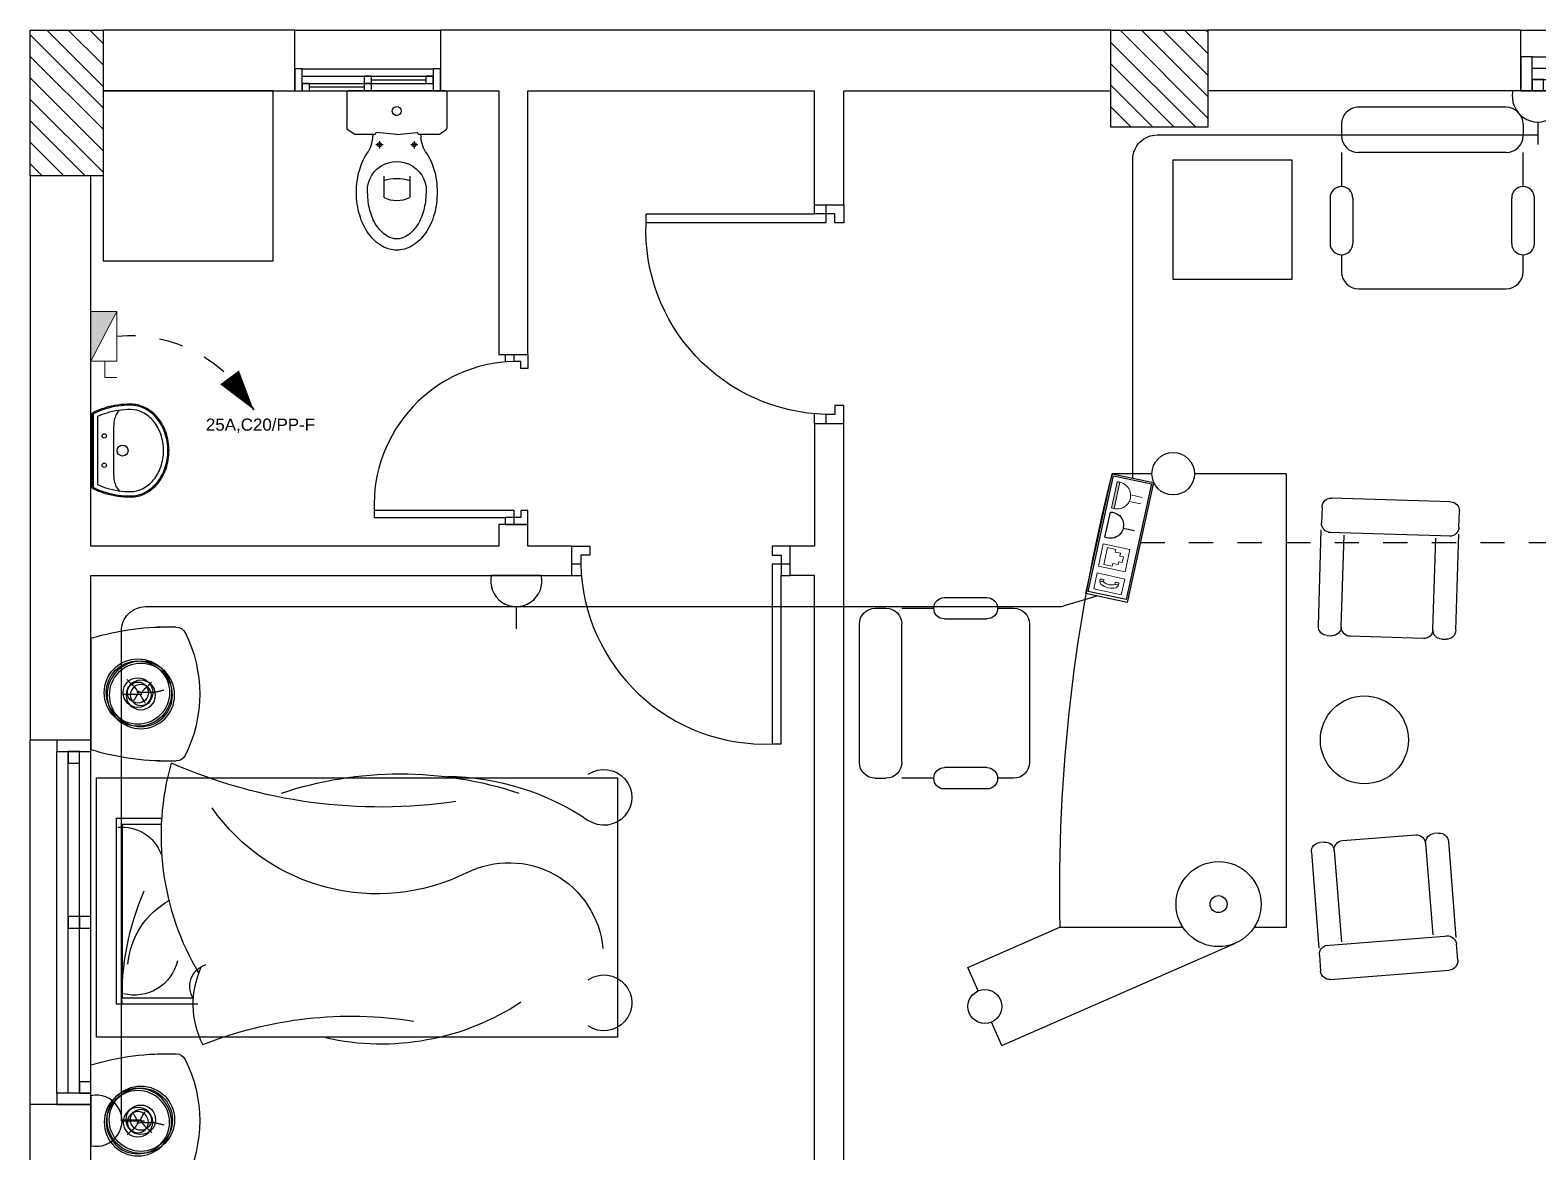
# Model space of a CAD drawing. Header units: metres. Extents: x -107 to 62, y 472 to 1032.
# Drawn here: x 2.29 to 8.5, y 489.77 to 494.39 of the extents above; entities that cross this region are included whole.
import ezdxf

# ---------------------------------------------------------------- set-up
doc = ezdxf.new("R2010")
doc.units = ezdxf.units.M
doc.header["$MEASUREMENT"] = 0
for name, pattern in [('ACAD_ISO02W100', [15, 12, -3]), ('DASHED', [0.75, 0.5, -0.25]), ('DASHED2', [0.375, 0.25, -0.125]), ('HIDDEN', [0.375, 0.25, -0.125])]:
    doc.linetypes.add(name, pattern=pattern)
doc.layers.get('0').update_dxf_attribs({"color": 8})
for name, color, linetype, lineweight in [('.', 7, 'Continuous', 9), ('Data & Telephone', 6, 'Continuous', 9), ('E-SOCKET', 2, 'Continuous', 25), ('E-TEXT-I', 4, 'Continuous', 30), ('Electrecalllll', 1, 'Continuous', 9), ('Legends', 3, 'Continuous', 9), ('lighting linea', 3, 'DASHED2', 0), ('power', 3, 'Continuous', 9)]:
    doc.layers.add(name, color=color, linetype=linetype, lineweight=lineweight)
for name, color, linetype in [('A-1st-FURN$0$A-FURN', 11, 'Continuous'), ('A-1st-FURN$0$ESYA', 11, 'Continuous'), ('A-1st-TOI$0$A-FLOR-PFIX', 140, 'Continuous'), ('A-1st-WALL$0$A-DOOR', 151, 'Continuous'), ('A-1st-WALL$0$A-GLAZ', 121, 'Continuous'), ('A-1st-WALL$0$A-WALL', 254, 'Continuous'), ('A-1st-WALL$0$A-WALL-ELEV', 31, 'Continuous'), ('A-COL-FNL$0$A-COLS-CONC', 6, 'Continuous'), ('A-COL-FNL$0$A-HTCH', 80, 'Continuous'), ('E-LEADER', 30, 'Continuous'), ('Layer1', 24, 'ACAD_ISO02W100'), ('Power W', 3, 'Continuous')]:
    doc.layers.add(name, color=color, linetype=linetype)
doc.styles.get("Standard").update_dxf_attribs({"font": 'arial.ttf'})

# ---------------------------------------------------------------- blocks, each defined once
blk = doc.blocks.new('A-1st-TOI$0$105')
at = {"layer": 'A-1st-TOI$0$A-FLOR-PFIX'}
for p, q in [((-1.67, 1526.29), (39.69, 1526.29)), ((37.83, 1523.26), (0.19, 1523.26)), ((7.78, 1514.57), (3.2, 1514.22)), ((19.01, 1514.57), (7.78, 1514.57)), ((30.24, 1514.57), (19.01, 1514.57)), ((34.82, 1514.22), (30.24, 1514.57))]:
    blk.add_line(p, q, dxfattribs=at)
at = {"layer": 'A-1st-TOI$0$A-FLOR-PFIX', "color": 8}
blk.add_line((39.32, 1525.68), (-1.3, 1525.68), dxfattribs=at)
at = {"layer": 'A-1st-TOI$0$A-FLOR-PFIX'}
for centre in [(10.91, 1519.61), (27.1, 1519.61)]:
    blk.add_circle(centre, 1.21, dxfattribs=at)
at = {"layer": 'A-1st-TOI$0$A-FLOR-PFIX', "color": 8}
blk.add_circle((19.01, 1509.49), 3.04, dxfattribs=at)
at = {"layer": 'A-1st-TOI$0$A-FLOR-PFIX'}
for centre, radius, start, end in [((31.06, 1508.5), 37.25, 151.46538, 163.48281), ((6.96, 1508.5), 37.25, 16.51719, 28.53462), ((42.71, 1505.04), 49.4, 163.48281, 180), ((42.71, 1505.04), 46.37, 163.48281, 180), ((31.06, 1508.5), 34.22, 154.44668, 163.48281), ((6.96, 1508.5), 34.22, 16.51719, 25.55332), ((-4.69, 1505.04), 46.37, 0, 16.51719), ((-4.69, 1505.04), 49.4, 0, 16.51719), ((2.78, 1505.42), 8.46, 110.31146, 135.19806), ((5.79, 1497.29), 17.13, 98.71651, 110.31146), ((32.23, 1497.29), 17.13, 69.68854, 81.28349), ((35.24, 1505.42), 8.46, 44.80194, 69.68854), ((11.01, 1505.04), 17.7, 180, 206.72771), ((11.01, 1505.04), 14.67, 180, 206.72771), ((27.01, 1505.04), 14.67, 333.27229, 360), ((27.01, 1505.04), 17.7, 333.27229, 0), ((14.87, 1506.99), 22.03, 206.72771, 230.55995), ((14.87, 1506.99), 18.99, 206.72771, 230.55995), ((23.15, 1506.99), 18.99, 309.44005, 333.27229), ((23.15, 1506.99), 22.03, 309.44005, 333.27229), ((17.38, 1510.03), 25.97, 230.55995, 251.18479), ((17.38, 1510.03), 22.94, 230.55995, 251.18479), ((19.01, 1514.82), 31.03, 251.18479, 270), ((19.01, 1514.82), 27.99, 251.18479, 270), ((19.01, 1514.82), 27.99, 270, 288.81521), ((19.01, 1514.82), 31.03, 270, 288.81521), ((20.64, 1510.03), 22.94, 288.81521, 309.44005), ((20.64, 1510.03), 25.97, 288.81521, 309.44005)]:
    blk.add_arc(centre, radius, start, end, dxfattribs=at)
at = {"layer": 'A-1st-TOI$0$A-FLOR-PFIX', "color": 8}
for centre, radius, start, end in [((42.71, 1505.04), 48.8, 163.48281, 180), ((31.06, 1508.5), 36.65, 152.02826, 163.48281), ((6.96, 1508.5), 36.65, 16.51719, 27.97174), ((-4.69, 1505.04), 48.8, 0, 16.51719), ((11.01, 1505.04), 17.09, 180, 206.72771), ((27.01, 1505.04), 17.09, 333.27229, 360), ((14.87, 1506.99), 21.42, 206.72771, 230.55995), ((23.15, 1506.99), 21.42, 309.44005, 333.27229), ((17.38, 1510.03), 25.36, 230.55995, 251.18479), ((19.01, 1514.82), 30.42, 251.18479, 270), ((19.01, 1514.82), 30.42, 270, 288.81521), ((20.64, 1510.03), 25.36, 288.81521, 309.44005)]:
    blk.add_arc(centre, radius, start, end, dxfattribs=at)
blk = doc.blocks.new('A-1st-TOI$0$TOILET')
at = {"layer": 'A-1st-TOI$0$A-FLOR-PFIX'}
for p, q in [((-205.6, 78.5), (-205.6, -69.2)), ((200.9, 83.2), (-200.9, 83.2)), ((205.6, 78.5), (205.6, -69.2)), ((-175.6, -95.3), (-201.7, -76.7)), ((-92.8, -97), (-170.3, -97)), ((-86.7, -89.9), (-89.5, -95.1)), ((0, -97), (-83, -88)), ((0, -97), (82.6, -88.1)), ((86.5, -90.4), (88.1, -94.6)), ((170.3, -97), (91.6, -97)), ((175.6, -95.3), (201.7, -76.7))]:
    blk.add_line(p, q, dxfattribs=at)
at = {"layer": 'A-1st-TOI$0$A-FLOR-PFIX', "color": 8}
for p, q in [((-56.6, -138.6), (-86.3, -138.6)), ((-71.6, -124.7), (-71.6, -153.6)), ((86.9, -138.6), (57.6, -138.6)), ((71.6, -124.3), (71.6, -153.6)), ((-53.1, -268.6), (-53.1, -353.5)), ((53.1, -268.6), (53.1, -353.5))]:
    blk.add_line(p, q, dxfattribs=at)
at = {"layer": 'A-1st-TOI$0$A-FLOR-PFIX', "extrusion": (0, 0, -1)}
for centre, major_axis, start_param, end_param in [((-200.9, 78.5), (3.27, -3.27), 2.356194, 3.926991), ((200.9, 78.5), (3.27, 3.27), 5.497787, 7.068583), ((-196.3, -69.2), (6.53, 6.53), 2.976444, 3.926991), ((-170.3, -87.8), (6.53, 6.53), 2.356194, 2.976444), ((-243.3, -96.2), (101.8, -101.8), -0.779719, -0.263382), ((-92.8, -93.3), (2.61, 2.61), 1.293407, 2.356194), ((-83.4, -91.7), (2.61, -2.61), 2.864203, 4.034681), ((83, -91.7), (2.61, -2.61), 3.819301, 5.127948), ((91.6, -93.3), (2.61, -2.61), 0.785398, 1.986355), ((243.3, -96.2), (101.8, 101.8), 3.404975, 3.921312), ((170.3, -87.8), (6.53, -6.53), 0.165149, 0.785398), ((196.3, -69.2), (6.53, -6.53), -0.785398, 0.165149), ((87.8, -310.3), (177.2, 177.2), 4.208831, 4.530769), ((-87.8, -310.3), (177.2, -177.2), -1.389176, -1.067238), ((172.9, -334.9), (239.8, -239.8), 2.356194, 2.638034), ((0, -329.2), (85.8, 85.8), 3.768292, 7.227283), ((-172.9, -334.9), (239.8, -239.8), -1.067238, -0.785398), ((172.9, -334.9), (239.8, 239.8), 3.645151, 3.926991), ((172.9, -334.9), (207.2, -207.2), 2.074355, 2.310238), ((-172.9, -334.9), (207.2, 207.2), 0.831354, 1.067238), ((-172.9, -334.9), (239.8, 239.8), 0.785398, 1.067238), ((87.8, -359.5), (177.2, 177.2), 3.316917, 3.645151), ((87.8, -359.5), (144.6, 144.6), 3.316917, 3.645151), ((-87.8, -359.5), (144.6, -144.6), -0.503558, -0.175324), ((-87.8, -359.5), (177.2, -177.2), -0.503558, -0.175324), ((34, -397.2), (98.1, 98.1), 2.891122, 3.316917), ((-34, -397.2), (98.1, -98.1), -0.175324, 0.250471), ((34, -397.2), (130.8, -130.8), 1.320326, 1.74612), ((0, -454.6), (83.6, -83.6), 0.785398, 1.320326), ((0, -454.6), (50.9, -50.9), 0.785398, 1.320326), ((0, -454.6), (50.9, 50.9), 1.821267, 2.356194), ((0, -454.6), (83.6, 83.6), 1.821267, 2.356194), ((-34, -397.2), (130.8, 130.8), 1.395472, 1.821267)]:
    blk.add_ellipse(centre, major_axis=major_axis, ratio=1, start_param=start_param, end_param=end_param, dxfattribs=at)
at = {"layer": 'A-1st-TOI$0$A-FLOR-PFIX', "color": 8, "extrusion": (0, 0, -1)}
for centre, major_axis, start_param, end_param in [((0, 0), (13.1, -13.1), 0.785398, 3.926991), ((0, 0), (13.1, -13.1), 3.926991, 7.068583), ((-71.6, -138.6), (5.72, 5.72), 3.926991, 7.068583), ((-71.6, -138.6), (5.72, 5.72), 0.785398, 3.926991), ((71.6, -138.6), (5.72, 5.72), 3.926991, 7.068583), ((71.6, -138.6), (5.72, 5.72), 0.785398, 3.926991), ((0, -434.5), (111.3, 111.3), 5.153406, 5.842169), ((-49.4, -353.5), (2.61, 2.61), 2.846054, 3.926991), ((0, -260.8), (76.9, -76.9), 0.295539, 1.275258), ((49.4, -353.5), (2.61, -2.61), -0.785398, 0.295539)]:
    blk.add_ellipse(centre, major_axis=major_axis, ratio=1, start_param=start_param, end_param=end_param, dxfattribs=at)
blk = doc.blocks.new('A-1st-TOI')
at = {"layer": 'A-1st-TOI$0$A-FLOR-PFIX'}
blk.add_lwpolyline([(-164, 13165.9), (536, 13165.9), (536, 13865.9), (-164, 13865.9), (-164, 13615.9), (-164, 13615.9)], close=True, dxfattribs=at)
blk.add_blockref('A-1st-TOI$0$TOILET', (1045.8, 13782.7), dxfattribs=at)
at = {"layer": 'A-1st-TOI$0$A-FLOR-PFIX', "xscale": 7.444918917468498, "yscale": 7.444918917468498, "zscale": 7.444918917468498, "rotation": 90}
blk.add_blockref('A-1st-TOI$0$105', (11154.4, 12242.8), dxfattribs=at)
blk = doc.blocks.new('A-1st-WALL$0$DOO1')
at = {"layer": 'A-1st-WALL$0$A-DOOR'}
for q in [(-74, -74), (-34.4, -120)]:
    blk.add_line((-74, -120), q, dxfattribs=at)
blk.add_lwpolyline([(-37, -74), (-74, -74), (-74, 0), (0, 0), (0, -37), (-37, -37), (-37, -74, 0.418149), (752, -813.9)], format="xyb", dxfattribs=at)
blk.add_lwpolyline([(826, -74), (752, -74), (752, -813.9), (789, -813.9), (789, -120), (826, -120), (826, 0), (752, 0), (752, -37), (789, -37), (789, -120)], dxfattribs=at)
blk = doc.blocks.new('A-1st-WALL$0$Win 1600')
for p, q in [((-750, 150), (750, 150)), ((-750, 100), (750, 100)), ((-750, 50), (750, 50)), ((-750, 0), (750, 0))]:
    blk.add_line(p, q)
for points in [[(-800, 0), (-750, 0), (-750, 150), (-800, 150)], [(750, 0), (800, 0), (800, 150), (750, 150)], [(-25, 50), (25, 50), (25, 100), (-25, 100)], [(700, 50), (750, 50), (750, 100), (700, 100)], [(-750, 0), (-700, 0), (-700, 50), (-750, 50)], [(-25, 0), (25, 0), (25, 50), (-25, 50)]]:
    blk.add_lwpolyline(points, close=True)
blk = doc.blocks.new('A-1st-WALL$0$Win 1000')
for p, q in [((-450, 150), (450, 150)), ((-450, 100), (450, 100)), ((-450, 50), (450, 50)), ((-450, 0), (450, 0)), ((-25, 25), (-400, 25)), ((25, 75), (400, 75))]:
    blk.add_line(p, q)
for points in [[(-500, 0), (-450, 0), (-450, 150), (-500, 150)], [(450, 0), (500, 0), (500, 150), (450, 150)], [(-450, 0), (-400, 0), (-400, 50), (-450, 50)], [(-25, 50), (25, 50), (25, 100), (-25, 100)], [(-25, 0), (25, 0), (25, 50), (-25, 50)], [(400, 50), (450, 50), (450, 100), (400, 100)]]:
    blk.add_lwpolyline(points, close=True)
blk = doc.blocks.new('A-1st-WALL')
blk.add_line((2766, 12496.4), (2886, 12496.4))
at = {"layer": 'A-1st-WALL$0$A-WALL'}
for p, q in [((626, 14115.9), (-164, 14115.9)), ((626, 13865.9), (626, 14115.9)), ((1226, 14115.9), (1226, 13865.9)), ((3986, 14115.9), (1226, 14115.9)), ((5674.3, 14115.9), (4386, 14115.9)), ((5674.3, 13865.9), (5674.3, 14115.9)), ((-164, 13865.9), (626, 13865.9)), ((1226, 13865.9), (1466, 13865.9)), ((1466, 13865.9), (1466, 12780.4)), ((1586, 12780.6), (1586, 13865.9)), ((1586, 13865.9), (2766, 13865.9)), ((2766, 13396.4), (2766, 13865.9)), ((2886, 13396.4), (2886, 13865.9)), ((2886, 13865.9), (3986, 13865.9)), ((5674.3, 13865.9), (4386, 13865.9)), ((-464, 13515.9), (-464, 11191.4)), ((-214, 11990.1), (-214, 13515.9)), ((2766, 13396.4), (2886, 13396.4)), ((1466, 12780.4), (1586, 12780.6)), ((2766, 12496.4), (2766, 11990.1)), ((2886, 8915.9), (2886, 12496.4)), ((1586, 12080.4), (1466, 12080.4)), ((1466, 12080.4), (1466, 11990.1)), ((1586, 11990.1), (1586, 12080.4)), ((1466, 11990.1), (-214, 11990.1)), ((1766, 11990.1), (1586, 11990.1)), ((1766, 11870.1), (1766, 11990.1)), ((2666, 11870.1), (2666, 11990.1)), ((2766, 11990.1), (2666, 11990.1)), ((-214, 11191.4), (-214, 11870.1)), ((-214, 11870.1), (1766, 11870.1)), ((2766, 11870.1), (2666, 11870.1)), ((2766, 8915.9), (2766, 11870.1)), ((-214, 11191.4), (-464, 11191.4)), ((-214, 9691.4), (-464, 9691.4)), ((-464, 9265.9), (-464, 9691.4)), ((-214, 9265.9), (-214, 9691.4))]:
    blk.add_line(p, q, dxfattribs=at)
at = {"layer": 'A-1st-WALL$0$A-WALL-ELEV'}
for p, q in [((626, 14115.9), (1226, 14115.9)), ((5674.3, 14115.9), (7174.3, 14115.9)), ((-464, 9691.4), (-464, 11191.4))]:
    blk.add_line(p, q, dxfattribs=at)
at = {"layer": 'A-1st-WALL$0$A-DOOR', "xscale": -1, "rotation": 270.000000007871}
blk.add_blockref('A-1st-WALL$0$DOO1', (2886, 12570.4), dxfattribs=at)
at = {"layer": 'A-1st-WALL$0$A-DOOR', "xscale": 0.778030986911333, "yscale": 0.778030986911333, "zscale": 0.778030986911333, "rotation": 270.0000000160916}
blk.add_blockref('A-1st-WALL$0$DOO1', (1586, 12723), dxfattribs=at)
at = {"layer": 'A-1st-WALL$0$A-DOOR'}
blk.add_blockref('A-1st-WALL$0$DOO1', (1840, 11990.1), dxfattribs=at)
at = {"layer": 'A-1st-WALL$0$A-GLAZ'}
for name, p, xscale, yscale, zscale in [('A-1st-WALL$0$Win 1600', (6424.3, 13865.9), 0.9374999999999997, 0.9374999999999997, 0.9374999999999997), ('A-1st-WALL$0$Win 1000', (926, 13865.9), 0.5999999999097964, 0.5999999999097964, 0.5999999999097964)]:
    blk.add_blockref(name, p, dxfattribs=dict(at, xscale=xscale, yscale=yscale, zscale=zscale))
at = {"layer": 'A-1st-WALL$0$A-GLAZ', "xscale": 0.9375000000000057, "yscale": 0.9375000000000057, "zscale": 0.9375000000000057, "rotation": 90}
blk.add_blockref('A-1st-WALL$0$Win 1600', (-214, 10441.4), dxfattribs=at)
blk = doc.blocks.new('A-1st-FURN$0$KOLTUKT')
at = {"layer": 'A-1st-FURN$0$ESYA'}
for p, q in [((-0.725, 0.4), (-0.675, 0.4)), ((-0.45, 0.4), (-0.6, 0.4)), ((-0.2, 0.45), (-0.4, 0.45)), ((-0.075, 0.4), (-0.15, 0.4)), ((-0.2, 0.35), (-0.4, 0.35)), ((-0.8, 0.325), (-0.8, -0.325)), ((-0.6, 0.325), (-0.6, -0.325)), ((0, -0.325), (0, 0.325)), ((-0.4, -0.35), (-0.2, -0.35)), ((-0.725, -0.4), (-0.675, -0.4)), ((-0.6, -0.4), (-0.45, -0.4)), ((-0.4, -0.45), (-0.2, -0.45)), ((-0.15, -0.4), (-0.075, -0.4))]:
    blk.add_line(p, q, dxfattribs=at)
for centre, radius, start, end in [((-0.725, 0.325), 0.075, 90, 180), ((-0.675, 0.325), 0.075, 0, 90), ((-0.4, 0.4), 0.05, 90, 270), ((-0.2, 0.4), 0.05, 270, 90), ((-0.075, 0.325), 0.075, 0, 90), ((-0.725, -0.325), 0.075, 180, 270), ((-0.675, -0.325), 0.075, 270, 0), ((-0.075, -0.325), 0.075, 270, 0), ((-0.4, -0.4), 0.05, 90, 270), ((-0.2, -0.4), 0.05, 270, 90)]:
    blk.add_arc(centre, radius, start, end, dxfattribs=at)
blk = doc.blocks.new('A-1st-FURN$0$KOL6060')
for p, q in [((-260, 0), (260, 0)), ((-300, -110), (-300, -40)), ((300, -40), (300, -110)), ((-300, -560), (-300, -140)), ((-270, -150), (270, -150)), ((-200, -560), (-200, -160)), ((200, -560), (200, -160)), ((300, -560), (300, -140)), ((-240, -600), (-260, -600)), ((-160, -600), (160, -600)), ((260, -600), (240, -600))]:
    blk.add_line(p, q)
for centre, start, end in [((-260, -40), 90, 180), ((260, -40), 0, 90), ((-260, -110), 180, 270), ((260, -110), 270, 0), ((-260, -560), 180, 270), ((-240, -560), 270, 360), ((-160, -560), 180, 270), ((160, -560), 270, 0), ((240, -560), 180, 270), ((260, -560), 270, 0)]:
    blk.add_arc(centre, 40, start, end)
blk = doc.blocks.new('A-1st-FURN$0$bed 1000')
at = {"layer": 'A-1st-FURN$0$A-FURN', "linetype": 'Continuous'}
for p, q in [((-256.5, 1093.3), (-179.3, 1093.3)), ((95.2, 1047.7), (95.2, 588)), ((-61.3, 868.8), (-59.2, 870.9)), ((-61.3, 868.8), (-59.2, 870.9)), ((-59.2, 870.9), (-57.3, 873)), ((-59.2, 870.9), (-57.3, 873)), ((-57.3, 873), (-55.6, 875.1)), ((-57.3, 873), (-55.6, 875.1)), ((-55.6, 875.1), (-54, 877.3)), ((-55.6, 875.1), (-54, 877.3)), ((-202.7, 833.7), (-205.5, 834.1)), ((-202.7, 833.7), (-205.5, 834.1)), ((-200, 833.2), (-202.7, 833.7)), ((-200, 833.2), (-202.7, 833.7)), ((-197.4, 832.6), (-200, 833.2)), ((-197.4, 832.6), (-200, 833.2)), ((-194.8, 831.9), (-197.4, 832.6)), ((-194.8, 831.9), (-197.4, 832.6)), ((-192.3, 831.2), (-194.8, 831.9)), ((-192.3, 831.2), (-194.8, 831.9)), ((-189.8, 830.6), (-192.3, 831.2)), ((-189.8, 830.6), (-192.3, 831.2)), ((-187.2, 829.9), (-189.8, 830.6)), ((-187.2, 829.9), (-189.8, 830.6)), ((-184.7, 829.3), (-187.2, 829.9)), ((-184.7, 829.3), (-187.2, 829.9)), ((-182.2, 828.7), (-184.7, 829.3)), ((-182.2, 828.7), (-184.7, 829.3)), ((-179.7, 828.2), (-182.2, 828.7)), ((-179.7, 828.2), (-182.2, 828.7)), ((-177.2, 827.7), (-179.7, 828.2)), ((-177.2, 827.7), (-179.7, 828.2)), ((-174.8, 827.2), (-177.2, 827.7)), ((-174.8, 827.2), (-177.2, 827.7)), ((-172.3, 826.8), (-174.8, 827.2)), ((-172.3, 826.8), (-174.8, 827.2)), ((-169.9, 826.5), (-172.3, 826.8)), ((-169.9, 826.5), (-172.3, 826.8)), ((-167.5, 826.1), (-169.9, 826.5)), ((-167.5, 826.1), (-169.9, 826.5)), ((-165.1, 825.9), (-167.5, 826.1)), ((-165.1, 825.9), (-167.5, 826.1)), ((-162.7, 825.7), (-165.1, 825.9)), ((-162.7, 825.7), (-165.1, 825.9)), ((-160.3, 825.5), (-162.7, 825.7)), ((-160.3, 825.5), (-162.7, 825.7)), ((-157.8, 825.4), (-160.3, 825.5)), ((-157.8, 825.4), (-160.3, 825.5)), ((-155.4, 825.3), (-157.8, 825.4)), ((-155.4, 825.3), (-157.8, 825.4)), ((-152.9, 825.3), (-155.4, 825.3)), ((-152.9, 825.3), (-155.4, 825.3)), ((-153.4, 865.1), (-155, 867.3)), ((-153.4, 865.1), (-155, 867.3)), ((-151.7, 863), (-153.4, 865.1)), ((-151.7, 863), (-153.4, 865.1)), ((-150.3, 825.3), (-152.9, 825.3)), ((-150.3, 825.3), (-152.9, 825.3)), ((-149.7, 860.9), (-151.7, 863)), ((-149.7, 860.9), (-151.7, 863)), ((-147.7, 825.4), (-150.3, 825.3)), ((-147.7, 825.4), (-150.3, 825.3)), ((-147.7, 858.8), (-149.7, 860.9)), ((-147.7, 858.8), (-149.7, 860.9)), ((-145.4, 856.7), (-147.7, 858.8)), ((-145.4, 856.7), (-147.7, 858.8)), ((-145, 825.4), (-147.7, 825.4)), ((-145, 825.4), (-147.7, 825.4)), ((-143.1, 854.5), (-145.4, 856.7)), ((-143.1, 854.5), (-145.4, 856.7)), ((-142.3, 825.5), (-145, 825.4)), ((-142.3, 825.5), (-145, 825.4)), ((-140.5, 852.2), (-143.1, 854.5)), ((-140.5, 852.2), (-143.1, 854.5)), ((-139.5, 825.6), (-142.3, 825.5)), ((-139.5, 825.6), (-142.3, 825.5)), ((-137.8, 849.9), (-140.5, 852.2)), ((-137.8, 849.9), (-140.5, 852.2)), ((-136.6, 825.7), (-139.5, 825.6)), ((-136.6, 825.7), (-139.5, 825.6)), ((-135, 847.4), (-137.8, 849.9)), ((-135, 847.4), (-137.8, 849.9)), ((-133.6, 825.7), (-136.6, 825.7)), ((-133.6, 825.7), (-136.6, 825.7)), ((-132, 844.7), (-135, 847.4)), ((-132, 844.7), (-135, 847.4)), ((-130.6, 825.7), (-133.6, 825.7)), ((-130.6, 825.7), (-133.6, 825.7)), ((-128.9, 841.7), (-132, 844.7)), ((-128.9, 841.7), (-132, 844.7)), ((-127.4, 825.6), (-130.6, 825.7)), ((-127.4, 825.6), (-130.6, 825.7)), ((-125.6, 838.5), (-128.9, 841.7)), ((-125.6, 838.5), (-128.9, 841.7)), ((-124, 825.5), (-127.4, 825.6)), ((-124, 825.5), (-127.4, 825.6)), ((-122.3, 834.7), (-125.6, 838.5)), ((-122.3, 834.7), (-125.6, 838.5)), ((-120.3, 825.4), (-124, 825.5)), ((-120.3, 825.4), (-124, 825.5)), ((-118.9, 830.4), (-122.3, 834.7)), ((-118.9, 830.4), (-122.3, 834.7)), ((-116.3, 825.4), (-120.3, 825.4)), ((-116.3, 825.4), (-120.3, 825.4)), ((-115.5, 825.5), (-118.9, 830.4)), ((-115.5, 825.5), (-118.9, 830.4)), ((-111.7, 825.4), (-116.3, 825.4)), ((-111.7, 825.4), (-116.3, 825.4)), ((-112, 819.8), (-115.5, 825.5)), ((-112, 819.8), (-115.5, 825.5)), ((-114.7, 816.3), (-108.2, 815.9)), ((-114.7, 816.3), (-108.2, 815.9)), ((-112.1, 807.6), (-114.7, 802.8)), ((-112.1, 807.6), (-114.7, 802.8)), ((-109.3, 813.1), (-112.1, 807.6)), ((-109.3, 813.1), (-112.1, 807.6)), ((-108.5, 813.2), (-112, 819.8)), ((-108.5, 813.2), (-112, 819.8)), ((-106.6, 825.5), (-111.7, 825.4)), ((-106.6, 825.5), (-111.7, 825.4)), ((-106.2, 819.2), (-109.3, 813.1)), ((-106.2, 819.2), (-109.3, 813.1)), ((-108.2, 815.9), (-102.3, 815.6)), ((-108.2, 815.9), (-102.3, 815.6)), ((-100.8, 825.8), (-106.6, 825.5)), ((-100.8, 825.8), (-106.6, 825.5)), ((-102.8, 829.2), (-99.7, 823)), ((-102.8, 829.2), (-99.7, 823)), ((-102.3, 815.6), (-97.2, 815.4)), ((-102.3, 815.6), (-97.2, 815.4)), ((-94.2, 826.3), (-100.8, 825.8)), ((-94.2, 826.3), (-100.8, 825.8)), ((-100.5, 823.2), (-97, 829.7)), ((-100.5, 823.2), (-97, 829.7)), ((-99.7, 823), (-96.9, 817.6)), ((-99.7, 823), (-96.9, 817.6)), ((-97.2, 815.4), (-92.7, 815.4)), ((-97.2, 815.4), (-92.7, 815.4)), ((-97, 829.7), (-93.5, 835.4)), ((-97, 829.7), (-93.5, 835.4)), ((-96.9, 817.6), (-94.3, 812.8)), ((-96.9, 817.6), (-94.3, 812.8)), ((-94.3, 812.8), (-91.9, 808.5)), ((-94.3, 812.8), (-91.9, 808.5)), ((-93.5, 835.4), (-90, 840.4)), ((-93.5, 835.4), (-90, 840.4)), ((-92.7, 815.4), (-88.6, 815.4)), ((-92.7, 815.4), (-88.6, 815.4)), ((-91.9, 808.5), (-89.6, 804.7)), ((-91.9, 808.5), (-89.6, 804.7)), ((-90, 840.4), (-86.6, 844.7)), ((-90, 840.4), (-86.6, 844.7)), ((-88.6, 815.4), (-85, 815.5)), ((-88.6, 815.4), (-85, 815.5)), ((-86.6, 844.7), (-83.3, 848.4)), ((-86.6, 844.7), (-83.3, 848.4)), ((-85, 815.5), (-81.6, 815.6)), ((-85, 815.5), (-81.6, 815.6)), ((-83.3, 848.4), (-80.1, 851.7)), ((-83.3, 848.4), (-80.1, 851.7)), ((-81.6, 815.6), (-78.4, 815.7)), ((-81.6, 815.6), (-78.4, 815.7)), ((-80.1, 851.7), (-77, 854.7)), ((-80.1, 851.7), (-77, 854.7)), ((-78.4, 815.7), (-75.3, 815.7)), ((-78.4, 815.7), (-75.3, 815.7)), ((-77, 854.7), (-74, 857.3)), ((-77, 854.7), (-74, 857.3)), ((-75.3, 815.7), (-72.4, 815.7)), ((-75.3, 815.7), (-72.4, 815.7)), ((-74, 857.3), (-71.2, 859.8)), ((-74, 857.3), (-71.2, 859.8)), ((-72.4, 815.7), (-69.5, 815.6)), ((-72.4, 815.7), (-69.5, 815.6)), ((-71.2, 859.8), (-68.5, 862.2)), ((-71.2, 859.8), (-68.5, 862.2)), ((-69.5, 815.6), (-66.7, 815.5)), ((-69.5, 815.6), (-66.7, 815.5)), ((-68.5, 862.2), (-65.9, 864.5)), ((-68.5, 862.2), (-65.9, 864.5)), ((-66.7, 815.5), (-63.9, 815.5)), ((-66.7, 815.5), (-63.9, 815.5)), ((-65.9, 864.5), (-63.5, 866.7)), ((-65.9, 864.5), (-63.5, 866.7)), ((-63.9, 815.5), (-61.3, 815.4)), ((-63.9, 815.5), (-61.3, 815.4)), ((-63.5, 866.7), (-61.3, 868.8)), ((-63.5, 866.7), (-61.3, 868.8)), ((-61.3, 815.4), (-58.7, 815.3)), ((-61.3, 815.4), (-58.7, 815.3)), ((-58.7, 815.3), (-56.1, 815.3)), ((-58.7, 815.3), (-56.1, 815.3)), ((-56.1, 815.3), (-53.6, 815.3)), ((-56.1, 815.3), (-53.6, 815.3)), ((-53.6, 815.3), (-51.1, 815.4)), ((-53.6, 815.3), (-51.1, 815.4)), ((-51.1, 815.4), (-48.7, 815.5)), ((-51.1, 815.4), (-48.7, 815.5)), ((-48.7, 815.5), (-46.3, 815.7)), ((-48.7, 815.5), (-46.3, 815.7)), ((-46.3, 815.7), (-43.9, 815.9)), ((-46.3, 815.7), (-43.9, 815.9)), ((-43.9, 815.9), (-41.5, 816.2)), ((-43.9, 815.9), (-41.5, 816.2)), ((-41.5, 816.2), (-39.1, 816.5)), ((-41.5, 816.2), (-39.1, 816.5)), ((-39.1, 816.5), (-36.6, 816.9)), ((-39.1, 816.5), (-36.6, 816.9)), ((-36.6, 816.9), (-34.2, 817.3)), ((-36.6, 816.9), (-34.2, 817.3)), ((-34.2, 817.3), (-31.7, 817.7)), ((-34.2, 817.3), (-31.7, 817.7)), ((-31.7, 817.7), (-29.3, 818.2)), ((-31.7, 817.7), (-29.3, 818.2)), ((-126.9, 782.3), (-128.5, 779.6)), ((-126.9, 782.3), (-128.5, 779.6)), ((-125.2, 785.1), (-126.9, 782.3)), ((-125.2, 785.1), (-126.9, 782.3)), ((-123.4, 788.1), (-125.2, 785.1)), ((-123.4, 788.1), (-125.2, 785.1)), ((-121.4, 791.2), (-123.4, 788.1)), ((-121.4, 791.2), (-123.4, 788.1)), ((-119.3, 794.7), (-121.4, 791.2)), ((-119.3, 794.7), (-121.4, 791.2)), ((-117.1, 798.5), (-119.3, 794.7)), ((-117.1, 798.5), (-119.3, 794.7)), ((-114.7, 802.8), (-117.1, 798.5)), ((-114.7, 802.8), (-117.1, 798.5)), ((-89.6, 804.7), (-87.5, 801.2)), ((-89.6, 804.7), (-87.5, 801.2)), ((-87.5, 801.2), (-85.6, 798)), ((-87.5, 801.2), (-85.6, 798)), ((-85.6, 798), (-83.8, 795.1)), ((-85.6, 798), (-83.8, 795.1)), ((-83.8, 795.1), (-82.1, 792.3)), ((-83.8, 795.1), (-82.1, 792.3)), ((-82.1, 792.3), (-80.5, 789.6)), ((-82.1, 792.3), (-80.5, 789.6)), ((-179.3, 542.4), (-256.5, 542.4)), ((71.9, 473.2), (-2074, 473.2)), ((-2074, 473.2), (-2074, -595)), ((71.9, -595), (71.9, 473.2)), ((-10.5, 306.1), (-195.1, 306.1)), ((-35, 281.6), (-195.1, 281.6)), ((-35, -434.4), (-35, 281.6)), ((-10.5, -458.9), (-10.5, 306.1)), ((-327.3, -434.4), (-35, -434.4)), ((-345.7, -458.9), (-10.5, -458.9)), ((-2074, -595), (71.9, -595)), ((-179.3, -664.2), (-256.5, -664.2)), ((95.2, -1169.5), (95.2, -709.9)), ((-126.9, -904.1), (-128.5, -901.4)), ((-126.9, -904.1), (-128.5, -901.4)), ((-125.2, -906.9), (-126.9, -904.1)), ((-125.2, -906.9), (-126.9, -904.1)), ((-123.4, -909.9), (-125.2, -906.9)), ((-123.4, -909.9), (-125.2, -906.9)), ((-121.4, -913), (-123.4, -909.9)), ((-121.4, -913), (-123.4, -909.9)), ((-119.3, -916.5), (-121.4, -913)), ((-119.3, -916.5), (-121.4, -913)), ((-117.1, -920.3), (-119.3, -916.5)), ((-117.1, -920.3), (-119.3, -916.5)), ((-114.7, -924.6), (-117.1, -920.3)), ((-114.7, -924.6), (-117.1, -920.3)), ((-112.1, -929.4), (-114.7, -924.6)), ((-112.1, -929.4), (-114.7, -924.6)), ((-109.3, -934.9), (-112.1, -929.4)), ((-109.3, -934.9), (-112.1, -929.4)), ((-94.3, -934.6), (-91.9, -930.3)), ((-94.3, -934.6), (-91.9, -930.3)), ((-91.9, -930.3), (-89.6, -926.5)), ((-91.9, -930.3), (-89.6, -926.5)), ((-89.6, -926.5), (-87.5, -923)), ((-89.6, -926.5), (-87.5, -923)), ((-87.5, -923), (-85.6, -919.8)), ((-87.5, -923), (-85.6, -919.8)), ((-85.6, -919.8), (-83.8, -916.9)), ((-85.6, -919.8), (-83.8, -916.9)), ((-83.8, -916.9), (-82.1, -914.1)), ((-83.8, -916.9), (-82.1, -914.1)), ((-82.1, -914.1), (-80.5, -911.4)), ((-82.1, -914.1), (-80.5, -911.4)), ((-202.7, -955.5), (-205.5, -955.9)), ((-202.7, -955.5), (-205.5, -955.9)), ((-200, -955), (-202.7, -955.5)), ((-200, -955), (-202.7, -955.5)), ((-197.4, -954.4), (-200, -955)), ((-197.4, -954.4), (-200, -955)), ((-194.8, -953.7), (-197.4, -954.4)), ((-194.8, -953.7), (-197.4, -954.4)), ((-192.3, -953), (-194.8, -953.7)), ((-192.3, -953), (-194.8, -953.7)), ((-189.8, -952.4), (-192.3, -953)), ((-189.8, -952.4), (-192.3, -953)), ((-187.2, -951.7), (-189.8, -952.4)), ((-187.2, -951.7), (-189.8, -952.4)), ((-184.7, -951.1), (-187.2, -951.7)), ((-184.7, -951.1), (-187.2, -951.7)), ((-182.2, -950.6), (-184.7, -951.1)), ((-182.2, -950.6), (-184.7, -951.1)), ((-179.7, -950), (-182.2, -950.6)), ((-179.7, -950), (-182.2, -950.6)), ((-177.2, -949.5), (-179.7, -950)), ((-177.2, -949.5), (-179.7, -950)), ((-174.8, -949), (-177.2, -949.5)), ((-174.8, -949), (-177.2, -949.5)), ((-172.3, -948.6), (-174.8, -949)), ((-172.3, -948.6), (-174.8, -949)), ((-169.9, -948.3), (-172.3, -948.6)), ((-169.9, -948.3), (-172.3, -948.6)), ((-167.5, -948), (-169.9, -948.3)), ((-167.5, -948), (-169.9, -948.3)), ((-165.1, -947.7), (-167.5, -948)), ((-165.1, -947.7), (-167.5, -948)), ((-162.7, -947.5), (-165.1, -947.7)), ((-162.7, -947.5), (-165.1, -947.7)), ((-160.3, -947.3), (-162.7, -947.5)), ((-160.3, -947.3), (-162.7, -947.5)), ((-157.8, -947.2), (-160.3, -947.3)), ((-157.8, -947.2), (-160.3, -947.3)), ((-155.4, -947.1), (-157.8, -947.2)), ((-155.4, -947.1), (-157.8, -947.2)), ((-152.9, -947.1), (-155.4, -947.1)), ((-152.9, -947.1), (-155.4, -947.1)), ((-153.4, -986.9), (-155, -989.1)), ((-153.4, -986.9), (-155, -989.1)), ((-151.7, -984.8), (-153.4, -986.9)), ((-151.7, -984.8), (-153.4, -986.9)), ((-150.3, -947.1), (-152.9, -947.1)), ((-150.3, -947.1), (-152.9, -947.1)), ((-149.7, -982.7), (-151.7, -984.8)), ((-149.7, -982.7), (-151.7, -984.8)), ((-147.7, -947.2), (-150.3, -947.1)), ((-147.7, -947.2), (-150.3, -947.1)), ((-147.7, -980.6), (-149.7, -982.7)), ((-147.7, -980.6), (-149.7, -982.7)), ((-145, -947.2), (-147.7, -947.2)), ((-145, -947.2), (-147.7, -947.2)), ((-145.4, -978.5), (-147.7, -980.6)), ((-145.4, -978.5), (-147.7, -980.6)), ((-143.1, -976.3), (-145.4, -978.5)), ((-143.1, -976.3), (-145.4, -978.5)), ((-142.3, -947.3), (-145, -947.2)), ((-142.3, -947.3), (-145, -947.2)), ((-140.5, -974), (-143.1, -976.3)), ((-140.5, -974), (-143.1, -976.3)), ((-139.5, -947.4), (-142.3, -947.3)), ((-139.5, -947.4), (-142.3, -947.3)), ((-137.8, -971.7), (-140.5, -974)), ((-137.8, -971.7), (-140.5, -974)), ((-136.6, -947.5), (-139.5, -947.4)), ((-136.6, -947.5), (-139.5, -947.4)), ((-135, -969.2), (-137.8, -971.7)), ((-135, -969.2), (-137.8, -971.7)), ((-133.6, -947.5), (-136.6, -947.5)), ((-133.6, -947.5), (-136.6, -947.5)), ((-132, -966.5), (-135, -969.2)), ((-132, -966.5), (-135, -969.2)), ((-130.6, -947.5), (-133.6, -947.5)), ((-130.6, -947.5), (-133.6, -947.5)), ((-128.9, -963.6), (-132, -966.5)), ((-128.9, -963.6), (-132, -966.5)), ((-127.4, -947.4), (-130.6, -947.5)), ((-127.4, -947.4), (-130.6, -947.5)), ((-125.6, -960.3), (-128.9, -963.6)), ((-125.6, -960.3), (-128.9, -963.6)), ((-124, -947.3), (-127.4, -947.4)), ((-124, -947.3), (-127.4, -947.4)), ((-122.3, -956.5), (-125.6, -960.3)), ((-122.3, -956.5), (-125.6, -960.3)), ((-120.3, -947.2), (-124, -947.3)), ((-120.3, -947.2), (-124, -947.3)), ((-118.9, -952.2), (-122.3, -956.5)), ((-118.9, -952.2), (-122.3, -956.5)), ((-116.3, -947.2), (-120.3, -947.2)), ((-116.3, -947.2), (-120.3, -947.2)), ((-115.5, -947.3), (-118.9, -952.2)), ((-115.5, -947.3), (-118.9, -952.2)), ((-111.7, -947.2), (-116.3, -947.2)), ((-111.7, -947.2), (-116.3, -947.2)), ((-112, -941.6), (-115.5, -947.3)), ((-112, -941.6), (-115.5, -947.3)), ((-114.7, -938.1), (-108.2, -937.7)), ((-114.7, -938.1), (-108.2, -937.7)), ((-108.5, -935), (-112, -941.6)), ((-108.5, -935), (-112, -941.6)), ((-106.6, -947.3), (-111.7, -947.2)), ((-106.6, -947.3), (-111.7, -947.2)), ((-106.2, -941), (-109.3, -934.9)), ((-106.2, -941), (-109.3, -934.9)), ((-108.2, -937.7), (-102.3, -937.4)), ((-108.2, -937.7), (-102.3, -937.4)), ((-100.8, -947.6), (-106.6, -947.3)), ((-100.8, -947.6), (-106.6, -947.3)), ((-102.8, -951), (-99.7, -944.8)), ((-102.8, -951), (-99.7, -944.8)), ((-102.3, -937.4), (-97.2, -937.2)), ((-102.3, -937.4), (-97.2, -937.2)), ((-94.2, -948.1), (-100.8, -947.6)), ((-94.2, -948.1), (-100.8, -947.6)), ((-100.5, -945), (-97, -951.6)), ((-100.5, -945), (-97, -951.6)), ((-99.7, -944.8), (-96.9, -939.4)), ((-99.7, -944.8), (-96.9, -939.4)), ((-97.2, -937.2), (-92.7, -937.2)), ((-97.2, -937.2), (-92.7, -937.2)), ((-97, -951.6), (-93.5, -957.3)), ((-97, -951.6), (-93.5, -957.3)), ((-96.9, -939.4), (-94.3, -934.6)), ((-96.9, -939.4), (-94.3, -934.6)), ((-93.5, -957.3), (-90, -962.2)), ((-93.5, -957.3), (-90, -962.2)), ((-92.7, -937.2), (-88.6, -937.2)), ((-92.7, -937.2), (-88.6, -937.2)), ((-90, -962.2), (-86.6, -966.5)), ((-90, -962.2), (-86.6, -966.5)), ((-88.6, -937.2), (-85, -937.3)), ((-88.6, -937.2), (-85, -937.3)), ((-86.6, -966.5), (-83.3, -970.2)), ((-86.6, -966.5), (-83.3, -970.2)), ((-85, -937.3), (-81.6, -937.4)), ((-85, -937.3), (-81.6, -937.4)), ((-83.3, -970.2), (-80.1, -973.5)), ((-83.3, -970.2), (-80.1, -973.5)), ((-81.6, -937.4), (-78.4, -937.5)), ((-81.6, -937.4), (-78.4, -937.5)), ((-80.1, -973.5), (-77, -976.5)), ((-80.1, -973.5), (-77, -976.5)), ((-78.4, -937.5), (-75.3, -937.5)), ((-78.4, -937.5), (-75.3, -937.5)), ((-77, -976.5), (-74, -979.1)), ((-77, -976.5), (-74, -979.1)), ((-75.3, -937.5), (-72.4, -937.5)), ((-75.3, -937.5), (-72.4, -937.5)), ((-74, -979.1), (-71.2, -981.6)), ((-74, -979.1), (-71.2, -981.6)), ((-72.4, -937.5), (-69.5, -937.4)), ((-72.4, -937.5), (-69.5, -937.4)), ((-71.2, -981.6), (-68.5, -984)), ((-71.2, -981.6), (-68.5, -984)), ((-69.5, -937.4), (-66.7, -937.3)), ((-69.5, -937.4), (-66.7, -937.3)), ((-68.5, -984), (-65.9, -986.3)), ((-68.5, -984), (-65.9, -986.3)), ((-66.7, -937.3), (-63.9, -937.3)), ((-66.7, -937.3), (-63.9, -937.3)), ((-65.9, -986.3), (-63.5, -988.5)), ((-65.9, -986.3), (-63.5, -988.5)), ((-63.9, -937.3), (-61.3, -937.2)), ((-63.9, -937.3), (-61.3, -937.2)), ((-63.5, -988.5), (-61.3, -990.6)), ((-63.5, -988.5), (-61.3, -990.6)), ((-61.3, -937.2), (-58.7, -937.1)), ((-61.3, -937.2), (-58.7, -937.1)), ((-61.3, -990.6), (-59.2, -992.7)), ((-61.3, -990.6), (-59.2, -992.7)), ((-59.2, -992.7), (-57.3, -994.8)), ((-59.2, -992.7), (-57.3, -994.8)), ((-58.7, -937.1), (-56.1, -937.1)), ((-58.7, -937.1), (-56.1, -937.1)), ((-56.1, -937.1), (-53.6, -937.1)), ((-56.1, -937.1), (-53.6, -937.1)), ((-53.6, -937.1), (-51.1, -937.2)), ((-53.6, -937.1), (-51.1, -937.2)), ((-51.1, -937.2), (-48.7, -937.3)), ((-51.1, -937.2), (-48.7, -937.3)), ((-48.7, -937.3), (-46.3, -937.5)), ((-48.7, -937.3), (-46.3, -937.5)), ((-46.3, -937.5), (-43.9, -937.7)), ((-46.3, -937.5), (-43.9, -937.7)), ((-43.9, -937.7), (-41.5, -938)), ((-43.9, -937.7), (-41.5, -938)), ((-41.5, -938), (-39.1, -938.3)), ((-41.5, -938), (-39.1, -938.3)), ((-39.1, -938.3), (-36.6, -938.7)), ((-39.1, -938.3), (-36.6, -938.7)), ((-36.6, -938.7), (-34.2, -939.1)), ((-36.6, -938.7), (-34.2, -939.1)), ((-34.2, -939.1), (-31.7, -939.5)), ((-34.2, -939.1), (-31.7, -939.5)), ((-31.7, -939.5), (-29.3, -940)), ((-31.7, -939.5), (-29.3, -940)), ((-57.3, -994.8), (-55.6, -996.9)), ((-57.3, -994.8), (-55.6, -996.9)), ((-55.6, -996.9), (-54, -999.1)), ((-55.6, -996.9), (-54, -999.1)), ((-256.5, -1215.1), (-179.3, -1215.1))]:
    blk.add_line(p, q, dxfattribs=at)
for centre, radius, start, end in [((213.1, 817.9), 565.9, 153.46874, 206.53126), ((-256.5, 1052.4), 41, 90, 153.46874), ((-217.9, 13), 1081, 73.16254, 92.04712), ((-256.5, 583.4), 41, 206.53126, 270), ((-217.9, 1622.8), 1081, 267.95288, 286.83746), ((-2017.5, 392.3), 114.9, 55.82258, 304.17742), ((-1097.4, 2488.7), 2136.3, 261.64591, 293.75777), ((-1304.7, 232.4), 1109.6, 329.4148, 15.74001), ((-1362.3, -572.7), 1051.5, 90.60019, 124.17742), ((-1178.5, -1052.4), 1541.5, 71.51271, 108.48729), ((-1083.1, 822.3), 827.5, 243.59697, 325.11965), ((-32.3, 97.7), 172.4, 84.36694, 159.32115), ((-1626.6, -265.3), 388.4, 63.12386, 174.79413), ((-1155.2, -436.5), 1122.4, 358.86021, 23.32341), ((-390.1, -324.4), 334.3, 4.99251, 61.46553), ((-406.9, -386.5), 94.7, 327.43203, 72.40562), ((-693.4, -460.5), 367.1, 333.1946, 25.07826), ((-84.5, -240.9), 181.1, 192.99493, 284.39116), ((-2017.5, -454.1), 114.9, 55.82258, 304.17742), ((-1100.4, 423.5), 1047.6, 236.67253, 282.62664), ((-974.8, -2151.5), 1642.5, 68.23491, 99.105), ((-256.5, -705.2), 41, 90, 153.46874), ((-217.9, -1744.6), 1081, 73.16254, 92.04712), ((213.1, -939.7), 565.9, 153.46874, 206.53126), ((-217.9, -134.8), 1081, 267.95288, 286.83746), ((-256.5, -1174.2), 41, 206.53126, 270)]:
    blk.add_arc(centre, radius, start, end, dxfattribs=at)
at = {"layer": 'A-1st-FURN$0$A-FURN', "linetype": 'Continuous', "extrusion": (0, 0, -1)}
for centre, major_axis, start_param, end_param in [((-110.5, 813.8), (98.2, -98.2), 3.926991, 10.210176), ((-110.5, 813.8), (92.1, 92.1), 5.497787, 11.780972), ((-110.5, 813.8), (92.1, 92.1), 5.497787, 11.780972), ((-110.5, 813.8), (43, 43), 5.497787, 11.780972), ((-110.5, 813.8), (43, 43), 5.497787, 11.780972), ((-110.5, 813.8), (30.7, 30.7), 5.497787, 11.780972), ((-110.5, 813.8), (30.7, 30.7), 5.497787, 11.780972), ((-98.5, -945.6), (-98.2, 98.2), 3.926991, 10.210176), ((-98.5, -945.6), (-92.1, -92.1), 5.497787, 11.780972), ((-98.5, -945.6), (-92.1, -92.1), 5.497787, 11.780972), ((-98.5, -945.6), (-43, -43), 5.497787, 11.780972), ((-98.5, -945.6), (-43, -43), 5.497787, 11.780972), ((-98.5, -945.6), (-30.7, -30.7), 5.497787, 11.780972), ((-98.5, -945.6), (-30.7, -30.7), 5.497787, 11.780972)]:
    blk.add_ellipse(centre, major_axis=major_axis, ratio=1, start_param=start_param, end_param=end_param, dxfattribs=at)
at = {"layer": 'A-1st-FURN$0$A-FURN', "linetype": 'Continuous'}
for centre, major_axis, start_param, end_param in [((-98.5, 823.8), (-98.2, -98.2), 3.926991, 10.210176), ((-98.5, 823.8), (-92.1, 92.1), 5.497787, 11.780972), ((-98.5, 823.8), (-92.1, 92.1), 5.497787, 11.780972), ((-98.5, 823.8), (-43, 43), 5.497787, 11.780972), ((-98.5, 823.8), (-43, 43), 5.497787, 11.780972), ((-98.5, 823.8), (-30.7, 30.7), 5.497787, 11.780972), ((-98.5, 823.8), (-30.7, 30.7), 5.497787, 11.780972), ((-110.5, -935.6), (98.2, 98.2), 3.926991, 10.210176), ((-110.5, -935.6), (92.1, -92.1), 5.497787, 11.780972), ((-110.5, -935.6), (92.1, -92.1), 5.497787, 11.780972), ((-110.5, -935.6), (43, -43), 5.497787, 11.780972), ((-110.5, -935.6), (43, -43), 5.497787, 11.780972), ((-110.5, -935.6), (30.7, -30.7), 5.497787, 11.780972), ((-110.5, -935.6), (30.7, -30.7), 5.497787, 11.780972)]:
    blk.add_ellipse(centre, major_axis=major_axis, ratio=1, start_param=start_param, end_param=end_param, dxfattribs=at)
blk = doc.blocks.new('A-1st-FURN')
at = {"layer": 'A-1st-FURN$0$A-FURN', "linetype": 'Continuous'}
for p, q in [((4732.5, 13580.8), (4241.7, 13580.8)), ((4241.7, 13580.8), (4241.7, 13090.1)), ((4732.5, 13090.1), (4732.5, 13580.8)), ((4241.7, 13090.1), (4732.5, 13090.1))]:
    blk.add_line(p, q, dxfattribs=at)
at = {"layer": 'A-1st-FURN$0$A-FURN'}
for p, q in [((4155.3, 12289.1), (3991.6, 12289.1)), ((4709.9, 12289.1), (4330.5, 12289.1)), ((4709.9, 10421.2), (4709.9, 12289.1)), ((3397.1, 10255.2), (3775.9, 10421.2)), ((3775.9, 10421.2), (4282.8, 10421.2)), ((4576.7, 10421.2), (4709.9, 10421.2)), ((3537.6, 9934.4), (4500, 10356)), ((3439.2, 10159), (3397.1, 10255.2)), ((3537.6, 9934.4), (3495.4, 10030.7))]:
    blk.add_line(p, q, dxfattribs=at)
for centre, radius in [((4242.9, 12289.1), 87.6), ((5030.3, 11192.9), 181.2), ((4429.8, 10516.4), 175.1), ((4429.8, 10516.4), 35), ((3467.3, 10094.8), 70)]:
    blk.add_circle(centre, radius, dxfattribs=at)
blk.add_arc((10671.2, 10571.5), 6896.9, 165.57907, 181.24904, dxfattribs=at)
for name, p, xscale, yscale, zscale, rotation in [('A-1st-FURN$0$KOLTUKT', (5309.7, 13050.6), 934.8991926374325, 934.8991926374325, 934.8991926559065, 270), ('A-1st-FURN$0$KOL6060', (5139.9, 12181), -0.9437124708055836, 0.9437124708055836, 0.9437124708055838, 358.2437818821464), ('A-1st-FURN$0$KOLTUKT', (3651.1, 11384.9), -875.6063299273052, 875.6063299273052, 875.6063299273052, 180), ('A-1st-FURN$0$KOL6060', (5135.3, 10225.3), -0.9437125239918315, 0.9437125239918315, 0.9437125239918356, 184.4780094009992)]:
    blk.add_blockref(name, p, dxfattribs=dict(at, xscale=xscale, yscale=yscale, zscale=zscale, rotation=rotation))
at = {"layer": 'A-1st-FURN$0$A-FURN', "xscale": -0.9999999999999999}
blk.add_blockref('A-1st-FURN$0$bed 1000', (-118.8, 10563.9), dxfattribs=at)
blk = doc.blocks.new('A-COL-FNL')
at = {"layer": 'A-COL-FNL$0$A-HTCH'}
h = blk.add_hatch(dxfattribs=at)
h.set_pattern_fill('ANSI31', color=256, scale=500, angle=90)
h.paths.add_polyline_path([(-464, 14115.9), (-164, 14115.9), (-164, 13515.9), (-464, 13515.9)])
h = blk.add_hatch(dxfattribs=at)
h.set_pattern_fill('ANSI31', color=256, scale=500, angle=90)
h.paths.add_polyline_path([(3986, 14115.9), (4386, 14115.9), (4386, 13715.9), (3986, 13715.9)])
at = {"layer": 'A-COL-FNL$0$A-COLS-CONC'}
for points in [[(-464, 14115.9), (-164, 14115.9), (-164, 13515.9), (-464, 13515.9)], [(3986, 14115.9), (4386, 14115.9), (4386, 13715.9), (3986, 13715.9)]]:
    blk.add_lwpolyline(points, close=True, dxfattribs=at)
blk = doc.blocks.new('Network')
at = {"layer": 'Data & Telephone', "color": 6}
for p, q in [((1361.996, 129.2824), (1361.939, 129.2824)), ((1361.939, 129.2146), (1361.939, 129.2824)), ((1361.9605, 129.2615), (1361.9533, 129.2615)), ((1361.9533, 129.2615), (1361.9533, 129.2484)), ((1361.9745, 129.2703), (1361.9605, 129.2703)), ((1361.9605, 129.2703), (1361.9605, 129.2615)), ((1361.9745, 129.2703), (1361.9745, 129.2615)), ((1361.9745, 129.2615), (1361.9817, 129.2615)), ((1361.9817, 129.2615), (1361.9817, 129.2484)), ((1361.996, 129.2146), (1361.996, 129.2824)), ((1361.9533, 129.2484), (1361.9462, 129.2484)), ((1361.9462, 129.2268), (1361.9462, 129.2484)), ((1361.9462, 129.2268), (1361.9888, 129.2268)), ((1361.9817, 129.2484), (1361.9888, 129.2484)), ((1361.9888, 129.2268), (1361.9888, 129.2484)), ((1361.939, 129.2146), (1361.996, 129.2146))]:
    blk.add_line(p, q, dxfattribs=at)
blk = doc.blocks.new('DUPLEX SOCKET')
at = {"layer": 'power', "color": 2}
for p, q in [((0, 198), (0, -198)), ((240, 49), (417, 49)), ((240, -49), (417, -49))]:
    blk.add_line(p, q, dxfattribs=at)
blk.add_arc((44, 0), 202, 257.429, 102.5754, dxfattribs=at)
blk = doc.blocks.new('Telephone')
at = {"layer": 'Electrecalllll'}
for points in [[(1356.067, 130.372), (1356.064, 130.372), (1356.064, 130.337), (1356.067, 130.337)], [(1356.067, 130.23), (1356.064, 130.23), (1356.064, 130.195), (1356.067, 130.195)]]:
    blk.add_hatch(color=4, dxfattribs=at).paths.add_polyline_path(points)
at = {"layer": 'Electrecalllll', "color": 4}
for p, q in [((1356.082, 130.372), (1356.064, 130.372)), ((1356.064, 130.372), (1356.064, 130.337)), ((1356.082, 130.337), (1356.064, 130.337)), ((1356.067, 130.372), (1356.067, 130.337)), ((1356.082, 130.23), (1356.064, 130.23)), ((1356.064, 130.23), (1356.064, 130.195)), ((1356.082, 130.195), (1356.064, 130.195)), ((1356.067, 130.23), (1356.067, 130.195))]:
    blk.add_line(p, q, dxfattribs=at)
blk.add_lwpolyline([(1356.132, 130.415), (1355.984, 130.415), (1355.984, 130.156), (1356.132, 130.156)], close=True, dxfattribs=at)
for centre, radius, start, end in [((1356.188, 130.283), 0.167, 154.325, 204.7884), ((1356.086, 130.31), 0.0665, 109.3444, 136.9236), ((1356.16, 130.284), 0.11, 150.725, 209.275), ((1356.051, 130.355), 0.0353, 330.3482, 29.6518), ((1356.09, 130.264), 0.0741, 223.9483, 249.7273), ((1356.051, 130.212), 0.0353, 330.3482, 29.6518)]:
    blk.add_arc(centre, radius, start, end, dxfattribs=at)
blk = doc.blocks.new('h socket')
at = {"layer": 'E-SOCKET'}
for p, q in [((0, 0.1441), (0, 0.2476)), ((-0.1155, 0), (0.1155, 0))]:
    blk.add_line(p, q, dxfattribs=at)
blk.add_arc((0, 0.0258), 0.1183, 347.43121, 192.57756, dxfattribs=at)
blk = doc.blocks.new('H s')
at = {"xscale": 1.050492552334089, "yscale": 1.050492552334089, "zscale": 1.050492552334089}
blk.add_blockref('h socket', (0, 0), dxfattribs=at)
blk = doc.blocks.new('Floor Box 2')
at = {"layer": '.', "linetype": 'DASHED', "lineweight": 0, "ltscale": 0.4}
h = blk.add_hatch(color=2, dxfattribs=at)
h.dxf.hatch_style = 1
h.paths.add_polyline_path([(0.0286, -0.0272, 0.054926), (0.0272, -0.0396), (0.1409, -0.0402, 0.054906), (0.1396, -0.0278)])
for points in [[(0.5123, -0.0017), (0, 0), (-0.001, -0.1767), (0.5113, -0.1783)], [(0.5016, -0.0087), (0.0071, -0.0072), (0.0062, -0.1696), (0.5008, -0.1711)]]:
    blk.add_lwpolyline(points, close=True)
at = {"layer": 'Legends', "color": 2, "linetype": 'DASHED', "lineweight": 0, "ltscale": 0.4}
blk.add_lwpolyline([(0.1409, -0.0402), (0.0272, -0.0396)], dxfattribs=at)
at = {"xscale": 0.4543284512265046, "yscale": 0.4543284512265046, "zscale": 0.4543284512265046, "rotation": 180}
blk.add_blockref('Telephone', (616.5476, 59.1046), dxfattribs=at)
at = {"layer": 'Data & Telephone', "color": 0, "lineweight": 60, "xscale": -1.685405181710514, "yscale": 1.685405181710514, "zscale": 1.685405181733448, "rotation": 179.6918616787939}
blk.add_blockref('Network', (-2293.9213, 230.0937), dxfattribs=at)
at = {"layer": 'Layer1', "linetype": 'Continuous', "lineweight": 35, "xscale": 0.4391741577047093, "yscale": 0.4391741577047093, "zscale": 0.4391741577047093, "rotation": 180}
blk.add_blockref('H s', (0.2116, -0.0282), dxfattribs=at)
at = {"layer": 'power', "xscale": -0.0002808277206373994, "yscale": 0.0002808277206373993, "zscale": 0.0002808277206373995, "rotation": 89.69844143202054}
blk.add_blockref('DUPLEX SOCKET', (0.0841, -0.0275), dxfattribs=at)
blk = doc.blocks.new('disconnector Switch')
at = {"layer": '.', "linetype": 'Continuous', "lineweight": 0, "ltscale": 0.4}
h = blk.add_hatch(color=3, dxfattribs=at)
h.dxf.hatch_style = 1
h.paths.add_polyline_path([(43.6, 154.7), (-37.8, 0), (43.6, 0)])
at = {"layer": 'power', "color": 3, "linetype": 'Continuous', "lineweight": 0, "ltscale": 0.02}
for p, q in [((0, 205.9), (-38.1, 205.9)), ((0, 154.7), (0, 205.9)), ((-37.8, 154.7), (-37.8, 0)), ((-37.8, 0), (43.6, 154.7)), ((43.6, 154.7), (-37.8, 154.7)), ((43.6, 0), (43.6, 154.7)), ((-37.8, 0), (43.6, 0))]:
    blk.add_line(p, q, dxfattribs=at)
blk = doc.blocks.new('*U127')
blk.add_line((233, 512.3), (309.4, 559.6))
blk.add_lwpolyline([(309.4, 559.6, 0, 96, 0), (174.8, 461.8, 96, 96, 0)], format="xyseb")
at = {"linetype": 'HIDDEN', "ltscale": 0.2}
blk.add_arc((581.3, 44), 583, 117.80684, 184.32374, dxfattribs=at)

msp = doc.modelspace()

# ---------------------------------------------------------------- linework, layer by layer
at = {"layer": 'Power W', "color": 7, "linetype": 'Continuous', "lineweight": 25, "ltscale": 0.4}
for points in [[(6.8278, 492.5417), (6.8278, 493.8553, -0.414214), (6.9278, 493.9553), (8.4956, 493.9553)], [(4.2837, 492.0127), (6.5184, 492.0127, 0.072531), (6.547, 492.0168), (6.6808, 492.0567)], [(2.6627, 489.8951), (2.6627, 491.9127, -0.414214), (2.7627, 492.0127), (4.2889, 492.0127)]]:
    msp.add_lwpolyline(points, format="xyb", dxfattribs=at)
at = {"layer": 'Power W', "color": 6, "linetype": 'DASHED2', "lineweight": 25, "ltscale": 0.4}
msp.add_lwpolyline([(6.859, 492.2766), (11.0234, 492.2766)], dxfattribs=at)

# ---------------------------------------------------------------- block references
at = {"xscale": 0.001, "yscale": 0.001, "zscale": 0.001}
for name in ['A-1st-WALL', 'A-1st-TOI', 'A-1st-FURN']:
    msp.add_blockref(name, (2.7511, 480.271), dxfattribs=at)
at = {"layer": 'E-LEADER', "xscale": 0.001, "yscale": 0.001, "zscale": 0.001, "rotation": 270.7268841430769}
msp.add_blockref('*U127', (2.6442, 493.1258), dxfattribs=at)
at = {"layer": 'E-SOCKET', "color": 2, "linetype": 'DASHED', "lineweight": 0, "xscale": -0.986093232763915, "yscale": 0.986093232763915, "zscale": 0.986093232763915, "rotation": 77.49327367800873}
msp.add_blockref('Floor Box 2', (6.7426, 492.5601), dxfattribs=at)
at = {"layer": 'lighting linea', "color": 2, "linetype": 'DASHED', "ltscale": 0.4, "xscale": 0.001, "yscale": 0.001, "zscale": 0.001}
msp.add_blockref('A-COL-FNL', (2.7511, 480.271), dxfattribs=at)
at = {"layer": 'power', "xscale": 0.8477581206247471, "yscale": 0.8477581206247471, "zscale": 0.8477581206247471}
for p, rotation in [((8.4956, 494.1369), 180), ((4.2888, 492.1411), 180), ((2.537, 489.8952), 270)]:
    msp.add_blockref('H s', p, dxfattribs=dict(at, rotation=rotation))
at = {"layer": 'power', "color": 2, "xscale": 0.0013164874928771, "yscale": 0.0013164874928771, "zscale": 0.0013164874928771, "rotation": 180}
msp.add_blockref('disconnector Switch', (2.5944, 493.2277), dxfattribs=at)

# ---------------------------------------------------------------- texts
at = {"layer": 'E-TEXT-I', "color": 3, "linetype": 'DASHED', "lineweight": 0, "ltscale": 0.4}
msp.add_text('25A,C20/PP-F', height=0.04992, dxfattribs=at).set_placement((3.0107, 492.7373))

doc.saveas('drawing.dxf')
